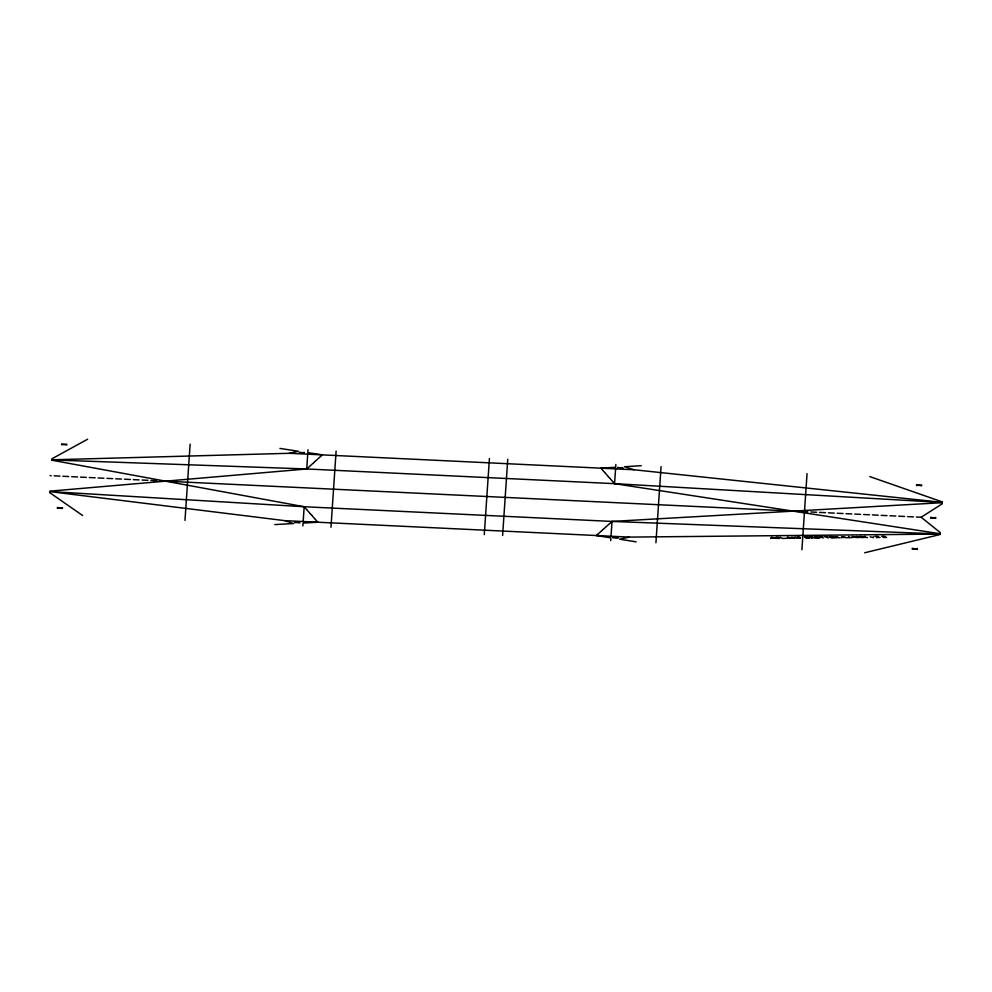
<?xml version="1.0" encoding="UTF-8"?>
<svg xmlns="http://www.w3.org/2000/svg" width="992" height="992" viewBox="0 0 992 992"><rect width="100%" height="100%" fill="white"/><g stroke="black" fill="none" stroke-linecap="round" stroke-linejoin="round"><path stroke-width="1.49" d="M184.983 520.416L190.129 444.131M302.87 525.934L303.068 523.069L317.824 522.226M303.168 521.519L304.172 506.738L51.782 460.189M49.699 491.176L306.726 468.968L307.718 454.175M308.016 449.76L307.83 452.637L322.375 454.869L319.461 457.498M330.968 527.273L336.114 451.1M484.282 534.601L489.428 458.428M502.609 535.469L507.755 459.296M610.725 540.64L610.911 537.875L596.366 535.531M611.022 536.226L612.014 521.432L942.35 502.671M940.255 533.758L614.569 483.662L615.573 468.881M615.871 464.467L615.685 467.232L600.916 468.174L602.107 469.538M655.923 542.798L661.069 466.624M801.908 549.766L807.054 473.593M770.846 538.532L771.416 537.255L776.302 538.482M786.954 538.371L787.524 537.094L792.41 538.321M841.266 537.838L841.836 536.573L846.722 537.788M851.731 537.738L852.302 536.461L857.187 537.689M873.63 536.771L873.233 537.565L870.145 536.808M51.807 459.928L306.726 468.968L308.103 467.728M308.624 467.244L309.653 466.327M310.174 465.856L311.19 464.938M311.724 464.467L312.74 463.549M313.261 463.066L314.29 462.148M314.811 461.677L315.84 460.759M316.361 460.288L317.378 459.37M317.911 458.899L318.928 457.969M598.263 533.82L599.292 532.902M599.813 532.419L600.83 531.501M601.363 531.03L602.38 530.112M602.9 529.641L603.93 528.724M604.45 528.24L605.48 527.322M606 526.851L607.017 525.934M607.55 525.462L608.567 524.545M609.1 524.074L610.117 523.144M610.638 522.672L612.014 521.445M596.316 535.519L597.742 534.291M942.276 503.787L921.146 517.254L940.329 532.642M51.882 458.812L87.618 439.233M878.416 536.759L876.382 537.503L880.065 537.466M885.062 536.697L883.016 537.441L886.699 537.404M795.398 537.019L793.141 537.676L797.556 538.272M837.645 536.61L835.388 537.267L839.802 537.862M860.176 536.387L857.919 537.044L862.333 537.639M865.309 536.337L863.04 536.994L867.467 537.59M864.664 552.767L940.205 534.49M51.807 459.804L289.391 453.294L298.319 451.248L279.942 448.421M875.068 536.312L878.317 536.461M881.702 536.25L884.951 536.399M809.447 538.073L806.558 538.185L804.4 536.932L808.207 537.081M940.23 534.056L629.35 537.106L619.554 539.189L636.12 541.843M808.257 537.441L809.46 537.738M813.08 537.416L810.588 537.478M776.178 537.242L778.956 537.416M797.084 537.032L799.862 537.205M849.859 537.751L847.528 537.614M61.578 444.763L66.824 444.118M299.237 453.046L304.482 452.402M57.288 508.326L62.533 507.681M617.607 468.249L622.852 467.604M294.537 522.722L299.77 522.09M916.472 485.596L921.717 484.952M612.907 537.937L618.152 537.292M930.546 518.146L935.791 517.502M912.181 549.159L917.426 548.514M779.613 538.445L777.356 538.346M800.519 538.234L798.262 538.135M641.266 465.682L624.439 466.748L633.888 469.749L942.375 502.374M274.796 524.594L293.446 523.54L284.853 520.651L49.662 491.561L304.172 506.738L612.014 521.432L940.242 533.969M817.73 536.808L814.606 536.833L816.751 538.086L819.888 538.048M819.218 536.784L822.802 536.759M824.29 536.734L827.874 536.709M832.499 536.66L829.362 536.684L831.519 537.937L834.656 537.912M805.405 537.515L808.071 537.515L807.302 537.49M815.684 537.453L818.809 537.428M830.44 537.317L833.578 537.28M771.032 538.16L774.864 538.123M787.14 537.999L790.971 537.962M841.464 537.466L845.283 537.428M851.917 537.366L855.749 537.329M785.466 538.396L782.279 538.42L780.121 537.168M289.391 453.294L633.888 469.749M306.726 468.968L614.569 483.662L942.363 502.46M50.096 475.652L51.175 475.701M54.101 475.838L59.966 476.123M62.905 476.259L68.758 476.544M71.697 476.681L77.562 476.966M80.488 477.102L86.354 477.388M89.292 477.524L95.145 477.809M98.084 477.946L103.949 478.218M106.876 478.367L112.741 478.64M115.68 478.789L121.532 479.062M124.471 479.198L130.336 479.483M133.263 479.62L139.128 479.905M142.067 480.041L147.92 480.326M150.858 480.463L156.724 480.748M159.65 480.884L799.068 511.426M802.007 511.562L807.872 511.847M810.799 511.984L816.664 512.269M819.59 512.405L825.456 512.678M828.394 512.827L834.26 513.1M837.186 513.248L843.051 513.521M845.978 513.658L851.843 513.943M854.782 514.079L860.634 514.364M863.573 514.501L869.438 514.786M872.365 514.922L878.23 515.208M881.169 515.344L887.022 515.629M889.96 515.766L895.826 516.038M898.752 516.187L904.617 516.46M907.556 516.609L913.409 516.882M916.348 517.03L921.06 517.254M284.915 520.651L629.35 537.106M800.457 537.726L797.345 537.466M779.551 537.924L776.414 537.664M811.716 537.478L815.263 538.098M813.043 537.044L809.559 536.883L811.704 538.135M916.534 484.704L921.655 485.844M930.608 517.254L935.729 518.394M617.669 467.356L622.79 468.497M912.243 548.266L917.364 549.407M299.299 452.154L304.42 453.294M612.969 537.044L618.09 538.185M61.64 443.87L66.762 445.011M294.599 521.842L299.72 522.97M57.35 507.433L62.471 508.574M869.81 476.594L942.4 501.94M861.676 536.374L863.834 537.627M856.542 536.424L858.7 537.676M848.532 536.498L850.243 537.49M834.012 536.647L836.169 537.9M826.088 536.722L828.246 537.974M821.016 536.771L823.162 538.024M791.765 537.056L793.922 538.309M49.6 492.553L82.671 515.542M602.566 470.059L603.458 471.064M603.917 471.584L604.81 472.601M605.269 473.122L606.162 474.126M606.62 474.647L607.513 475.664M607.972 476.172L608.865 477.189M609.324 477.71L610.216 478.714M610.675 479.235L611.556 480.252M612.014 480.773L612.907 481.777M613.366 482.298L614.569 483.662M304.172 506.738L305.375 508.09M305.834 508.611L306.726 509.628M307.185 510.148L308.078 511.153M308.537 511.674L309.417 512.69M309.876 513.211L310.769 514.216M311.228 514.736L312.12 515.753M312.579 516.274L313.472 517.278M313.931 517.799L314.824 518.816M315.282 519.337L316.175 520.341M316.634 520.862L317.824 522.226"/></g></svg>
